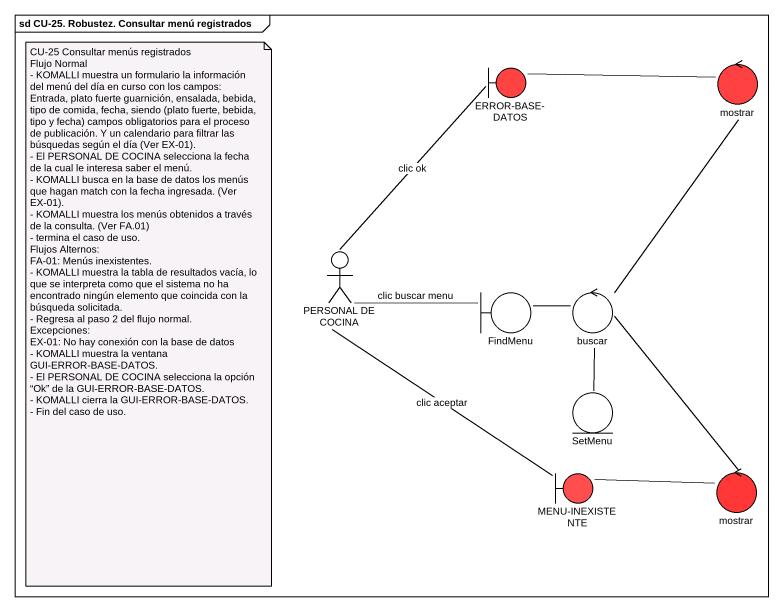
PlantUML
@startuml
mainframe sd CU-25. Robustez. Consultar menú registrados
boundary "ERROR-BASE-DATOS" as ERROR_BASE_DATOS #FF4343
control mostrar #FF4141
actor "PERSONAL DE COCINA" as PERSONAL_DE_COCINA
boundary FindMenu
control buscar
entity SetMenu
boundary "MENU-INEXISTENTE" as MENU_INEXISTENTE #FF4E4E
control "mostrar" as mostrar_2 #FF3737
ERROR_BASE_DATOS -- PERSONAL_DE_COCINA : clic ok
mostrar -left- ERROR_BASE_DATOS
FindMenu -left- PERSONAL_DE_COCINA : clic buscar menu
FindMenu -right- buscar
buscar -up- mostrar
buscar -- SetMenu
buscar -- mostrar_2
MENU_INEXISTENTE -up- PERSONAL_DE_COCINA : clic aceptar
mostrar_2 -left- MENU_INEXISTENTE
note as N1
  CU-25 Consultar menús registrados
  Flujo Normal
  - KOMALLI muestra un formulario la información del menú del día en curso con los campos: Entrada, plato fuerte guarnición, ensalada, bebida, tipo de comida, fecha, siendo (plato fuerte, bebida, tipo y fecha) campos obligatorios para el proceso de publicación. Y un calendario para filtrar las búsquedas según el día (Ver EX-01).
  - El PERSONAL DE COCINA selecciona la fecha de la cual le interesa saber el menú.
  - KOMALLI busca en la base de datos los menús que hagan match con la fecha ingresada. (Ver EX-01).
  - KOMALLI muestra los menús obtenidos a través de la consulta. (Ver FA.01)
  - termina el caso de uso.
  Flujos Alternos:
  FA-01: Menús inexistentes.
  - KOMALLI muestra la tabla de resultados vacía, lo que se interpreta como que el sistema no ha encontrado ningún elemento que coincida con la búsqueda solicitada.
  - Regresa al paso 2 del flujo normal.
  Excepciones:
  EX-01: No hay conexión con la base de datos
  - KOMALLI muestra la ventana GUI-ERROR-BASE-DATOS.
  - El PERSONAL DE COCINA selecciona la opción “Ok” de la GUI-ERROR-BASE-DATOS.
  - KOMALLI cierra la GUI-ERROR-BASE-DATOS.
  - Fin del caso de uso.
end note
@enduml
